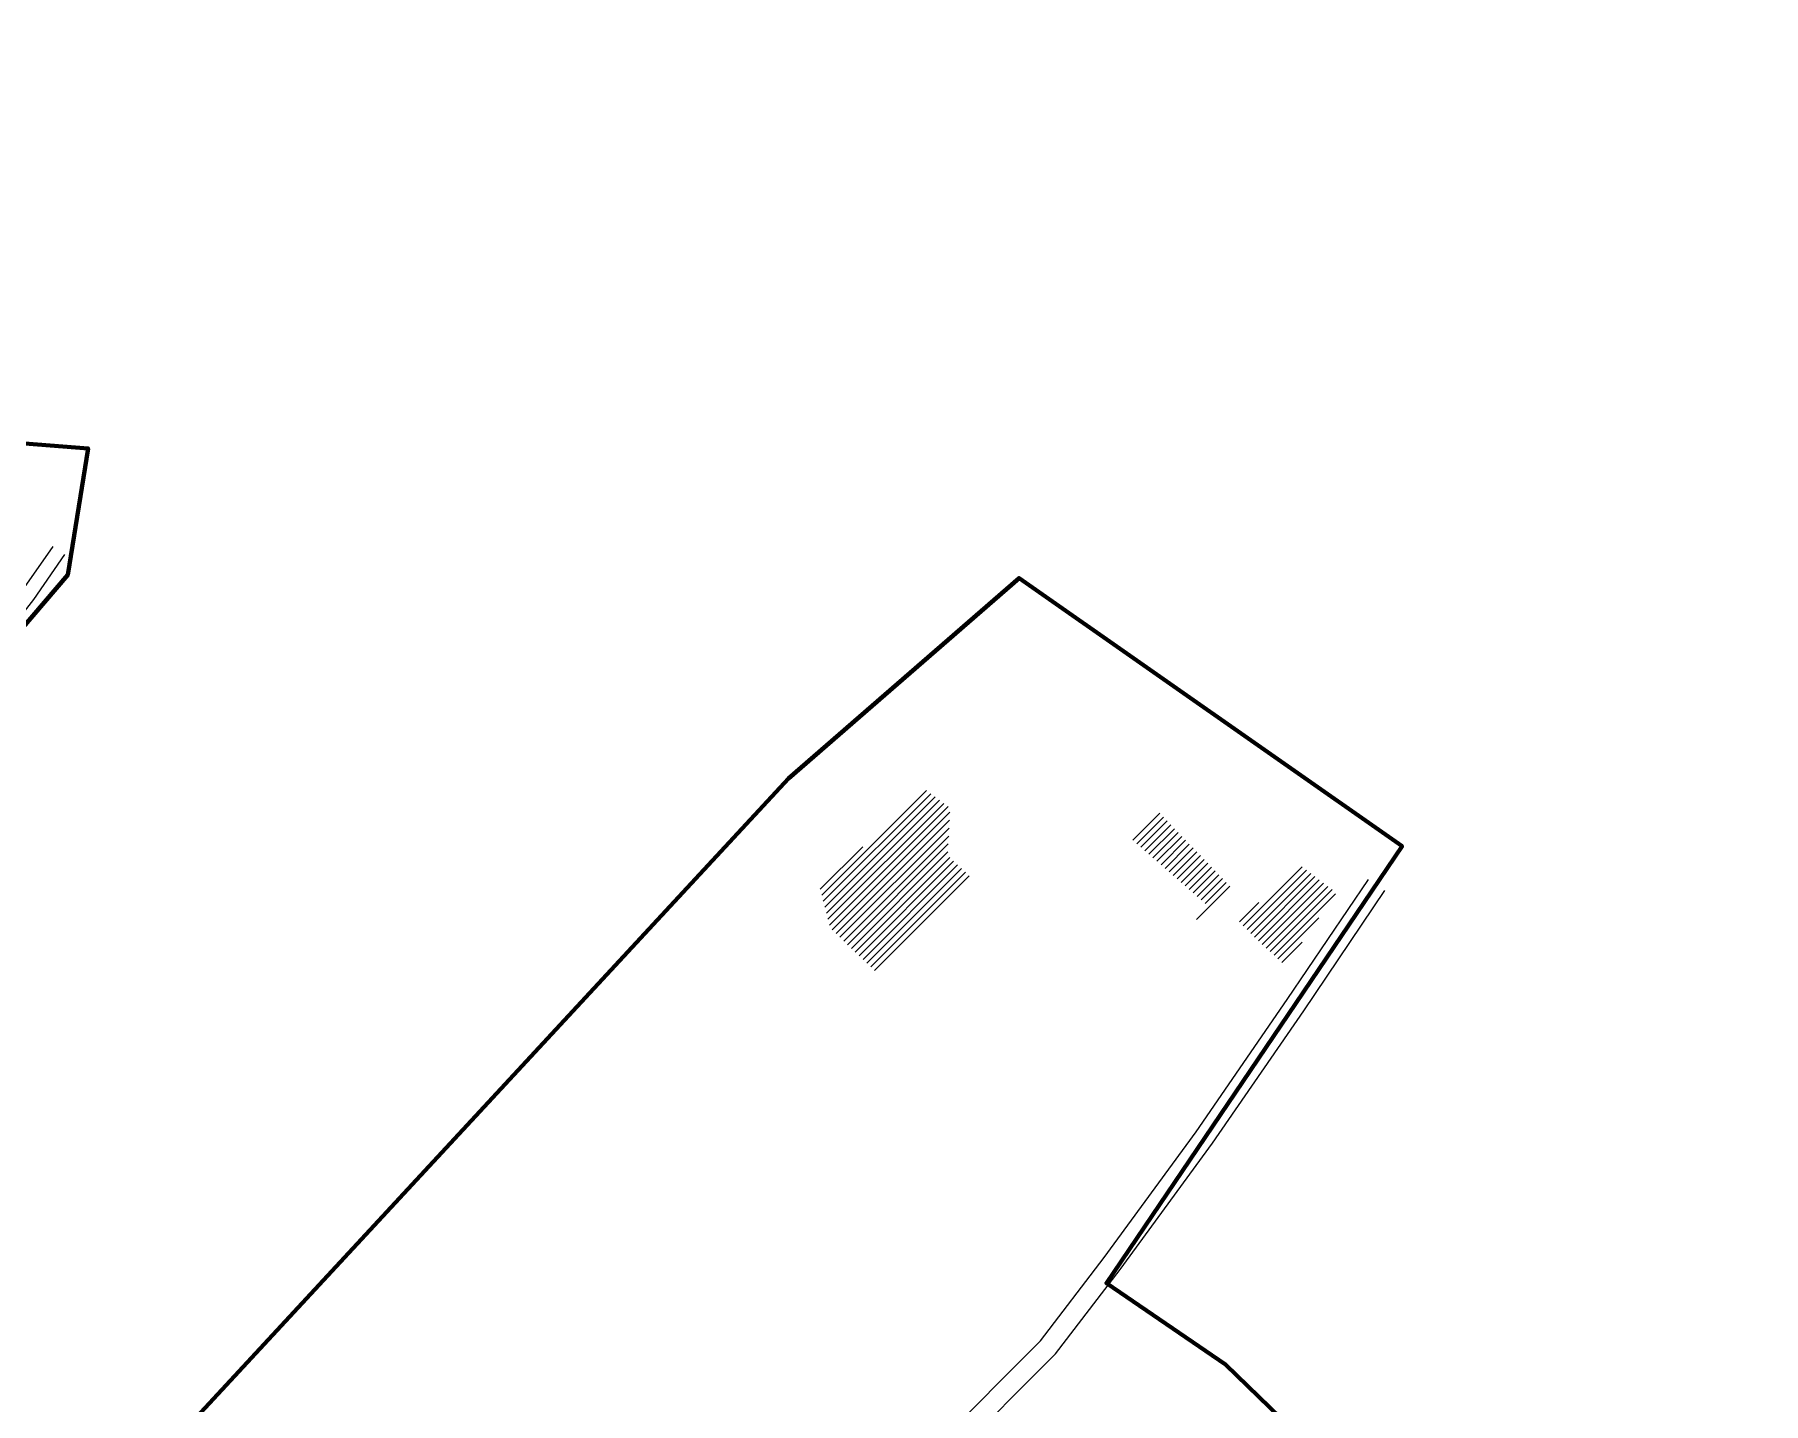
# Model space of a CAD drawing. Header units: millimetres. Extents: x 1378883 to 1389511, y 5662980 to 5673292.
# Drawn here: x 1384079 to 1385296, y 5670537 to 5671500 of the extents above; entities that cross this region are included whole.
import ezdxf

# ---------------------------------------------------------------- set-up
doc = ezdxf.new("R2010")
doc.units = ezdxf.units.MM
for name, color, linetype in [('вулиці', 7, 'Continuous'), ('КартаСкан', 252, 'Continuous'), ('межа по генплану', 7, 'Continuous')]:
    doc.layers.add(name, color=color, linetype=linetype)
picture_1 = doc.add_image_def('image1.tif', size_in_pixel=(29607, 29619))
pattern_1 = [(45, (2.406558737158775, 2.800800597295165), (-2.651650429449553, 2.651650429449553), [])]

msp = doc.modelspace()

# ---------------------------------------------------------------- hatches: boundary and pattern name
at = {"layer": 'вулиці', "lineweight": -2}
h = msp.add_hatch(dxfattribs=at)
h.set_pattern_fill('ANSI31', color=5, scale=30, style=0)
h.set_pattern_definition(pattern_1)
h.paths.add_polyline_path([(1384738.041558737, 5670907.423800597), (1384722.202558737, 5670922.048800597), (1384723.895558737, 5670955.591800597), (1384705.340558737, 5670969.268800597), (1384632.177558737, 5670899.692800598), (1384639.572558737, 5670871.124800597), (1384671.573558736, 5670840.534800597)])
h.paths.add_polyline_path([(1384642.205814435, 5670903.087018587), (1384728.872481101, 5670903.087018587), (1384728.872481101, 5670910.587018587), (1384642.205814435, 5670910.587018587)], flags=24)
h = msp.add_hatch(dxfattribs=at)
h.set_pattern_fill('ANSI31', color=2, scale=30, style=0)
h.set_pattern_definition(pattern_1)
h.paths.add_polyline_path([(1384878.130558737, 5670944.993800597), (1384869.951558737, 5670953.487800598), (1384851.134558737, 5670934.196800598), (1384904.157558737, 5670887.892800597), (1384888.91155874, 5670869.8568006), (1384891.010558729, 5670871.531800603), (1384922.581558737, 5670898.840800597), (1384911.884558737, 5670909.946800598)])
h.paths.add_polyline_path([(1384851.190356912, 5670915.790393241), (1384921.190356912, 5670915.790393241), (1384921.190356912, 5670923.290393241), (1384851.190356912, 5670923.290393241)], flags=25)
h = msp.add_hatch(dxfattribs=at)
h.set_pattern_fill('ANSI31', color=2, scale=30, style=0)
h.set_pattern_definition(pattern_1)
h.paths.add_polyline_path([(1384995.654681048, 5670895.971725311), (1384970.611681048, 5670915.117725311), (1384949.501681047, 5670894.870725307), (1384936.076681048, 5670885.497725313), (1384926.234681047, 5670877.05872531), (1384936.931681058, 5670865.9527253), (1384951.999681047, 5670851.907725311), (1384960.101681048, 5670844.363725311)])
h.paths.add_polyline_path([(1384915.321840182, 5670883.467410206), (1385001.988506848, 5670883.467410206), (1385001.988506848, 5670890.967410206), (1384915.321840182, 5670890.967410206)], flags=9)

# ---------------------------------------------------------------- linework, layer by layer
at = {"layer": 'вулиці', "color": 7}
for points in [[(1383487.888023982, 5670554.629742265), (1383556.918558737, 5670588.999800597), (1383612.877558737, 5670621.038800597), (1383646.248558737, 5670638.340800597), (1383662.357558737, 5670647.082800598), (1383692.039616088, 5670662.705006097), (1383758.764346027, 5670736.985370264), (1383837.802010546, 5670825.1946313), (1383926.383792117, 5670926.160877633), (1383953.866261572, 5670968.099097465), (1384004.942113922, 5671023.785298915), (1384070.869148468, 5671108.368500621), (1384092.564159992, 5671139.598807928)], [(1383697.999759029, 5670654.375779857), (1383766.207817899, 5670730.307439027), (1383845.28455857, 5670818.560310644), (1383934.363425223, 5670920.093138659), (1383961.785015817, 5670961.938457413), (1384012.582753213, 5671017.321439931), (1384078.925217312, 5671102.437630297), (1384100.776960379, 5671133.893555102)], [(1384187.579536993, 5669986.904087274), (1384238.402346535, 5670039.590821561), (1384380.322106795, 5670172.309889087), (1384570.634680305, 5670363.28325944), (1384787.601511121, 5670580.832658045), (1384832.390462896, 5670639.41445406), (1384897.088854947, 5670727.857096605), (1384961.255662779, 5670820.88831647), (1385018.351563814, 5670905.407249611)], [(1383825.198150015, 5669614.99910647), (1383927.854409156, 5669711.09149849), (1384197.534467581, 5669977.058792462), (1384248.228164221, 5670029.611678636), (1384390.064689732, 5670162.252907542), (1384580.549377785, 5670353.398990048), (1384798.164266358, 5670571.59818648), (1384843.60232319, 5670631.028980708), (1384908.503023822, 5670719.748178898), (1384972.818699094, 5670812.995231839), (1385029.952540691, 5670897.570328307)]]:
    msp.add_lwpolyline(points, dxfattribs=at)
at = {"layer": 'межа по генплану', "color": 3, "lineweight": 70}
for points in [[(1383751.569528779, 5671237.365071416), (1384117.180429972, 5671208.608480852), (1384102.889992641, 5671119.6400014), (1383770.299992641, 5670730.400001402)], [(1383751.569536138, 5671237.365070013), (1384117.180437331, 5671208.60847945), (1384102.89, 5671119.639999998), (1383770.3, 5670730.399999999)], [(1383968.526992639, 5670238.8070014), (1384155.650872242, 5670462.332948552), (1384166.760882488, 5670498.261348969), (1384610.179992649, 5670976.490001407), (1384772.478113177, 5671117.424950787), (1385042.016728813, 5670928.774638637), (1384833.918369283, 5670621.326002383), (1384917.717319132, 5670564.099843025), (1384964.558390659, 5670518.826966087), (1385061.917677653, 5670402.29019428), (1384975.930551125, 5670323.737818148), (1385016.266654886, 5670289.244170711), (1384623.834812559, 5669966.485108654), (1384501.219067434, 5669840.518128876), (1384462.469212678, 5669882.034913495), (1384418.780253534, 5669831.107473926), (1384373.415731798, 5669791.402641636), (1384349.399992589, 5669811.380001443), (1384331.563846195, 5669829.583877993), (1384297.657366198, 5669864.189412309), (1383861.165589598, 5669430.278966613)], [(1383968.526999998, 5670238.806999997), (1384155.650879601, 5670462.332947149), (1384166.760889848, 5670498.261347567), (1384610.180000008, 5670976.490000005), (1384772.478120536, 5671117.424949384), (1385042.016736172, 5670928.774637234), (1384833.918376642, 5670621.32600098), (1384917.717326491, 5670564.099841623), (1384964.558398018, 5670518.826964685), (1385061.917685012, 5670402.290192878), (1384975.930558484, 5670323.737816745), (1385016.266662245, 5670289.244169309), (1384623.834819918, 5669966.485107251), (1384501.219074793, 5669840.518127473), (1384462.469220037, 5669882.034912093), (1384418.780260894, 5669831.107472523), (1384373.415739157, 5669791.402640234), (1384349.399999948, 5669811.380000041), (1384331.563853554, 5669829.58387659), (1384297.657373557, 5669864.189410906), (1383861.165596957, 5669430.278965211)]]:
    msp.add_lwpolyline(points, dxfattribs=at)
at = {"layer": 'межа по генплану', "color": 5, "lineweight": 70}
for points in [[(1383751.569528779, 5671237.365071416), (1384117.180429972, 5671208.608480852), (1384102.889992641, 5671119.6400014), (1383770.299992641, 5670730.400001402)], [(1383751.569536138, 5671237.365070013), (1384117.180437331, 5671208.60847945), (1384102.89, 5671119.639999998), (1383770.3, 5670730.399999999)], [(1383968.526992639, 5670238.8070014), (1384155.650872242, 5670462.332948552), (1384166.760882488, 5670498.261348969), (1384610.179992649, 5670976.490001407), (1384772.478113177, 5671117.424950787), (1385042.016728813, 5670928.774638637), (1384833.918369283, 5670621.326002383), (1384917.717319132, 5670564.099843025), (1384964.558390659, 5670518.826966087), (1385061.917677653, 5670402.29019428), (1384975.930551125, 5670323.737818148), (1385016.266654886, 5670289.244170711), (1384623.834812559, 5669966.485108654), (1384501.219067434, 5669840.518128876), (1384462.469212678, 5669882.034913495), (1384418.780253534, 5669831.107473926), (1384373.415731798, 5669791.402641636), (1384349.399992589, 5669811.380001443), (1384331.563846195, 5669829.583877993), (1384297.657366198, 5669864.189412309), (1383861.165589598, 5669430.278966613)], [(1383968.526999998, 5670238.806999997), (1384155.650879601, 5670462.332947149), (1384166.760889848, 5670498.261347567), (1384610.180000008, 5670976.490000005), (1384772.478120536, 5671117.424949384), (1385042.016736172, 5670928.774637234), (1384833.918376642, 5670621.32600098), (1384917.717326491, 5670564.099841623), (1384964.558398018, 5670518.826964685), (1385061.917685012, 5670402.290192878), (1384975.930558484, 5670323.737816745), (1385016.266662245, 5670289.244169309), (1384623.834819918, 5669966.485107251), (1384501.219074793, 5669840.518127473), (1384462.469220037, 5669882.034912093), (1384418.780260894, 5669831.107472523), (1384373.415739157, 5669791.402640234), (1384349.399999948, 5669811.380000041), (1384331.563853554, 5669829.58387659), (1384297.657373557, 5669864.189410906), (1383861.165596957, 5669430.278965211)]]:
    msp.add_lwpolyline(points, dxfattribs=at)
at = {"layer": 'межа по генплану', "color": 2, "lineweight": 70}
for points in [[(1383751.569536138, 5671237.365070013), (1384117.180437331, 5671208.60847945), (1384102.89, 5671119.639999998), (1383770.3, 5670730.399999999)], [(1383968.526999998, 5670238.806999997), (1384155.650879601, 5670462.332947149), (1384166.760889848, 5670498.261347567), (1384610.180000008, 5670976.490000005), (1384772.478120536, 5671117.424949384), (1385042.016736172, 5670928.774637234), (1384833.918376642, 5670621.32600098), (1384917.717326491, 5670564.099841623), (1384964.558398018, 5670518.826964685), (1385061.917685012, 5670402.290192878), (1384975.930558484, 5670323.737816745), (1385016.266662245, 5670289.244169309), (1384623.834819918, 5669966.485107251), (1384501.219074793, 5669840.518127473), (1384462.469220037, 5669882.034912093), (1384418.780260894, 5669831.107472523), (1384373.415739157, 5669791.402640234), (1384349.399999948, 5669811.380000041), (1384331.563853554, 5669829.58387659), (1384297.657373557, 5669864.189410906), (1383861.165596957, 5669430.278965211)]]:
    msp.add_lwpolyline(points, dxfattribs=at)

# ---------------------------------------------------------------- pictures from other files: only their frames are drawn
at = {"layer": 'КартаСкан'}
image = msp.add_image(picture_1, insert=(1378952.031282713, 5663192.305465401), size_in_units=(10026.904000000008, 10030.968000000003), rotation=0.39543460783826495, dxfattribs=at)
image.dxf.flags = 15

doc.saveas('drawing.dxf')
